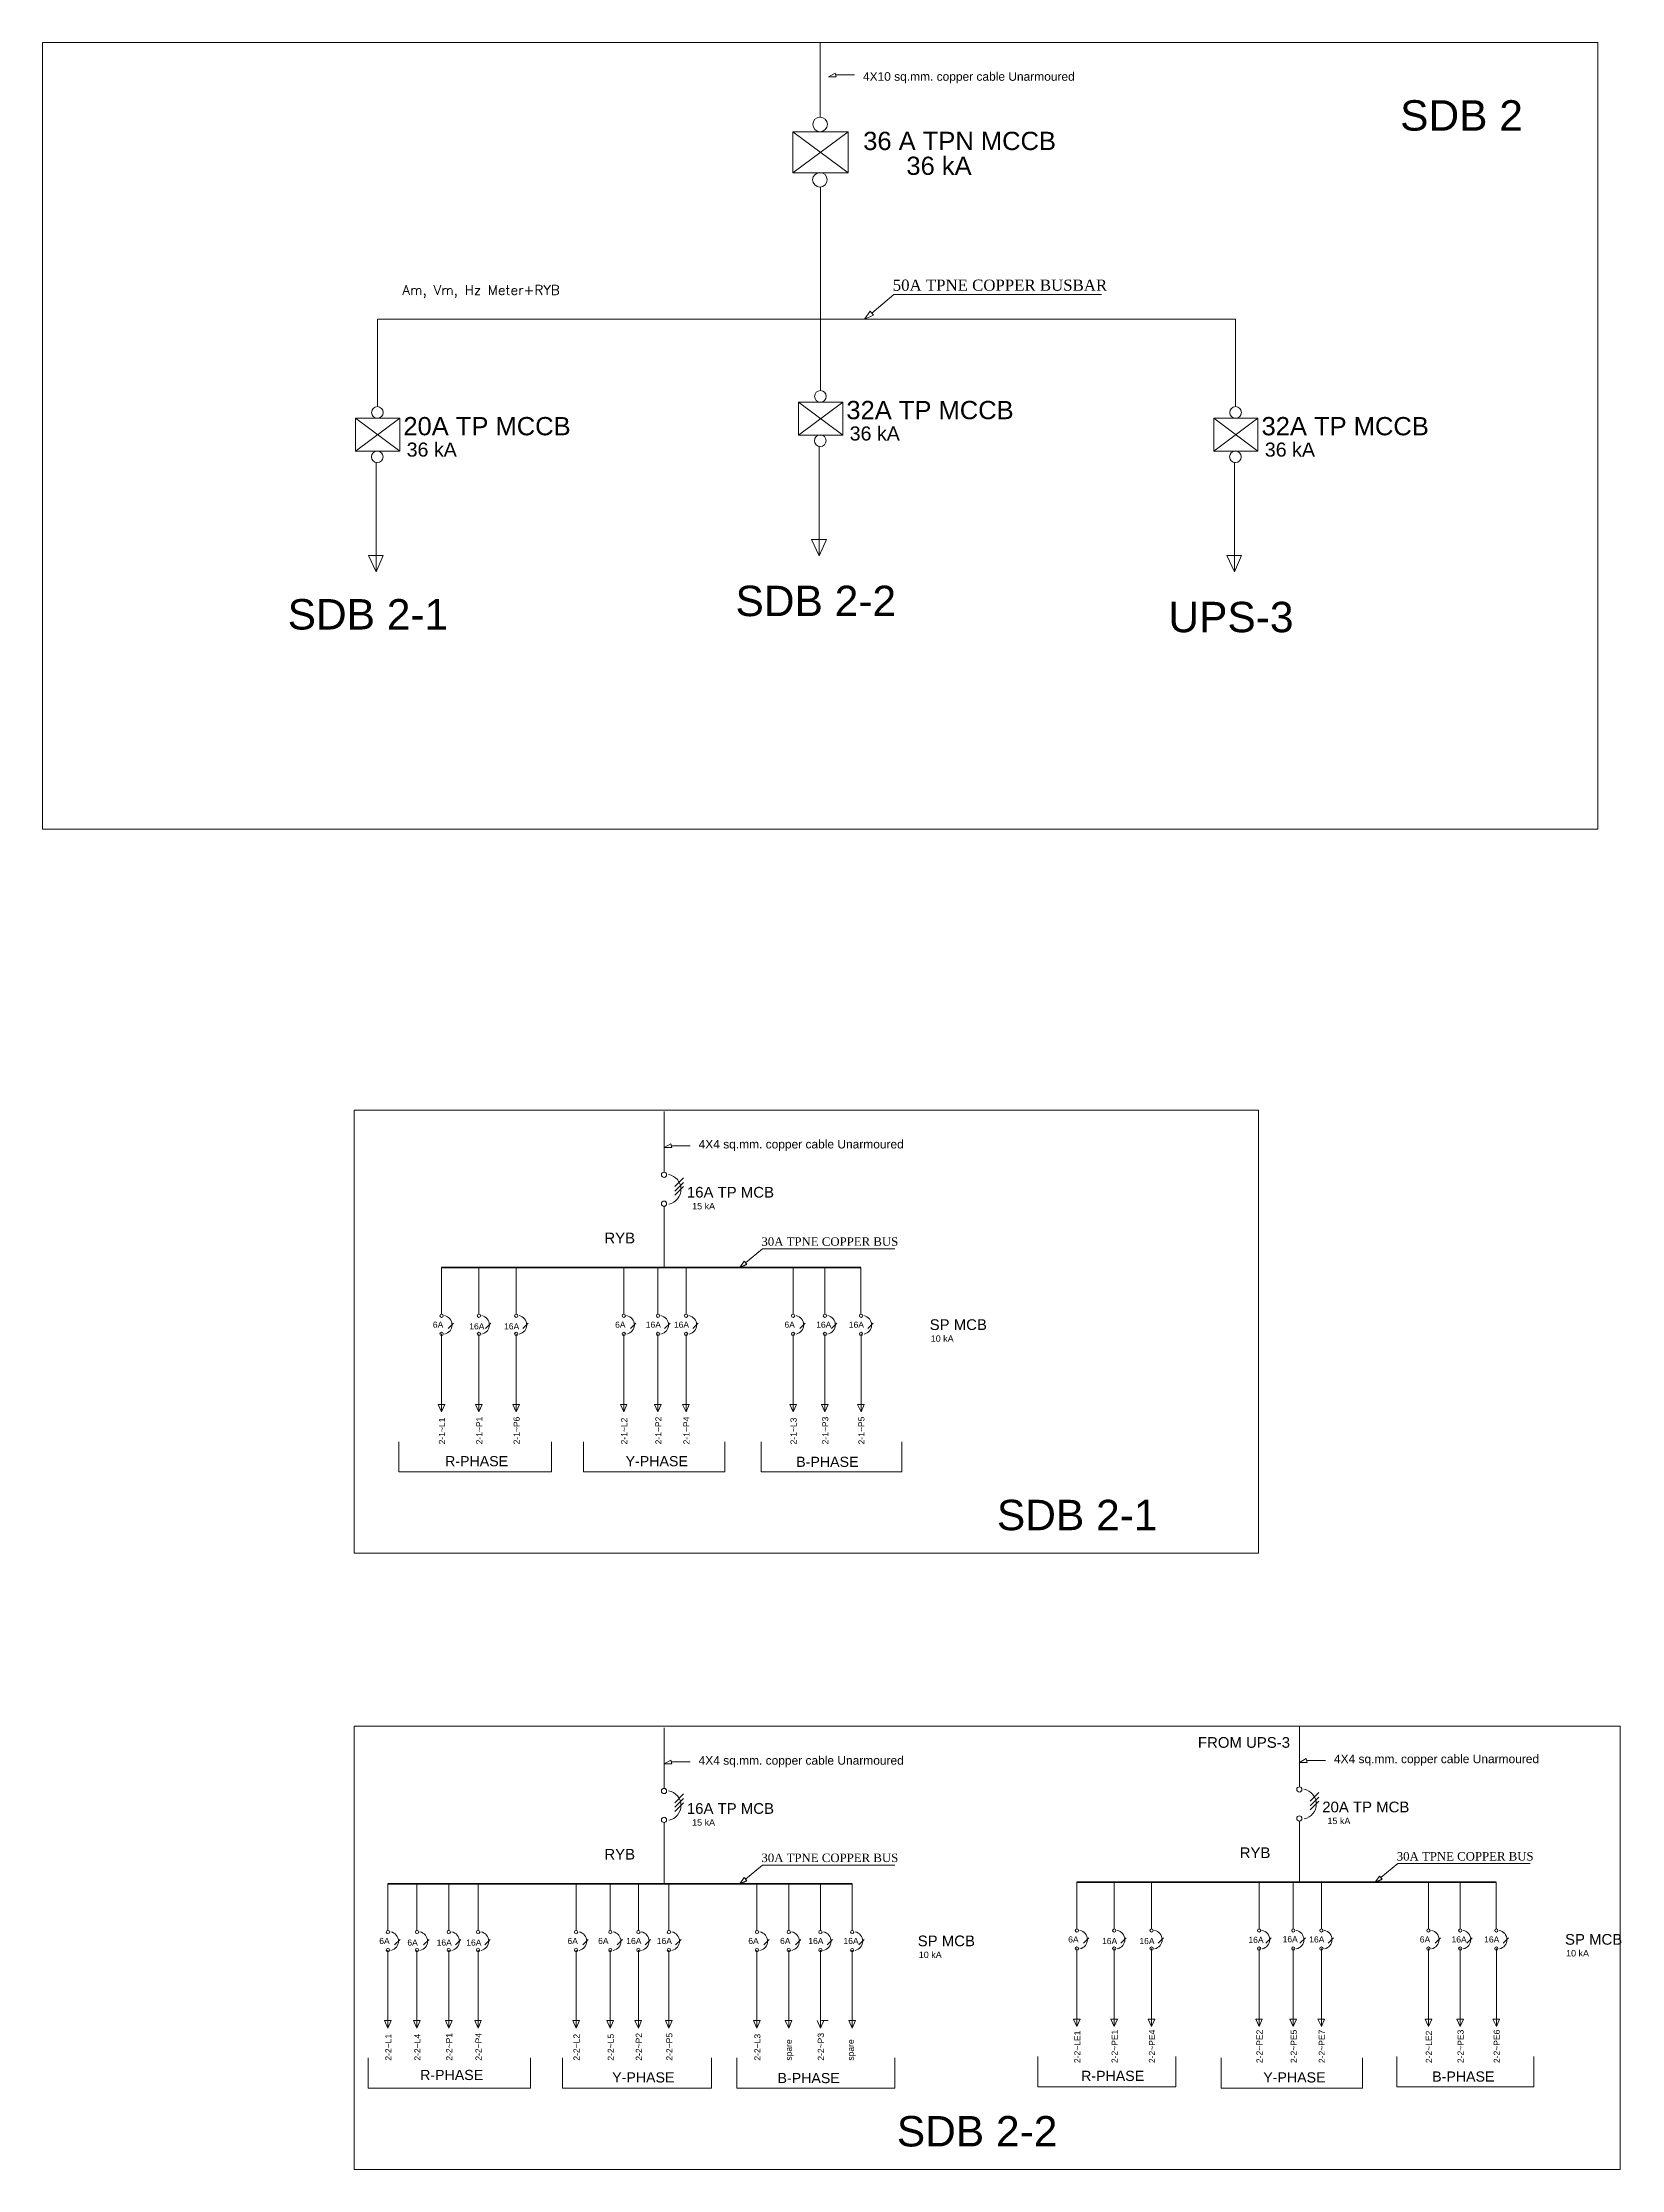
# Model space of a CAD drawing. Header units: millimetres. Extents: x 2399484 to 3337895, y 3598750 to 3969149.
# Drawn here: x 3204996 to 3283351, y 3759328 to 3864878 of the extents above; entities that cross this region are included whole.
import ezdxf

# ---------------------------------------------------------------- set-up
doc = ezdxf.new("R2010")
doc.units = ezdxf.units.MM
doc.header["$MEASUREMENT"] = 0
doc.layers.add('7 POWER PT WIRING', color=3, linetype='Continuous', lineweight=25)
doc.layers.add('Singleline', color=82, linetype='Continuous', lineweight=20)
doc.styles.add('ARIAL', font='arial.ttf')
doc.styles.add('MM', font='dutch.ttf')
doc.styles.add('ordinary', font='romans.shx')
doc.styles.add('ROOM', font='arial.ttf')

msp = doc.modelspace()

# ---------------------------------------------------------------- linework, layer by layer
at = {"layer": '7 POWER PT WIRING'}
for p, q in [((3239598.2, 3804087), (3239942.8, 3804247.2)), ((3239598.2, 3773505.4), (3239942.8, 3773665.6)), ((3271127.3, 3773580.6), (3271471.8, 3773740.8))]:
    msp.add_line(p, q, dxfattribs=at)
at = {"layer": 'Singleline'}
for p, q in [((3243583.8, 3861176.2), (3243583.8, 3864878.1)), ((3244329.6, 3863366.1), (3243999, 3863178.9)), ((3244378.9, 3863178.9), (3243999, 3863178.9)), ((3242227.8, 3858417), (3244970.3, 3860454.7)), ((3244970.3, 3858417), (3242227.8, 3860454.7)), ((3243598.3, 3851146), (3243598.3, 3857705.8)), ((3246069, 3851552.3), (3245778.8, 3851146)), ((3221619.2, 3851146), (3264201.2, 3851146)), ((3246231.6, 3851356.5), (3245778.8, 3851146)), ((3242515.3, 3845400.4), (3244709.3, 3847030.6)), ((3244709.3, 3845400.4), (3242515.3, 3847030.6)), ((3220530.2, 3844601.1), (3222724.2, 3846231.2)), ((3222724.2, 3844601.1), (3220530.2, 3846231.2)), ((3263118.2, 3844601), (3265312.2, 3846231.2)), ((3265312.2, 3844601), (3263118.2, 3846231.2)), ((3235837.4, 3808820.2), (3235837.4, 3811825.3)), ((3236168.1, 3810223.9), (3235837.4, 3810036.6)), ((3236217.4, 3810036.6), (3235837.4, 3810036.6)), ((3235836.4, 3804087), (3235837, 3806788.4)), ((3235837.4, 3805872.8), (3235837.4, 3807126.4)), ((3239819.1, 3804396.2), (3239598.2, 3804087)), ((3235837.4, 3778238.6), (3235837.4, 3781243.7)), ((3267366.5, 3778313.8), (3267366.5, 3781318.9)), ((3236168.1, 3779642.2), (3235837.4, 3779455)), ((3236217.4, 3779455), (3235837.4, 3779455)), ((3267697.1, 3779717.5), (3267366.5, 3779530.2)), ((3267746.4, 3779530.2), (3267366.5, 3779530.2)), ((3267366.5, 3775366.3), (3267366.5, 3776619.9)), ((3235836.4, 3773505.4), (3235837, 3776206.8)), ((3235837.4, 3775291.1), (3235837.4, 3776544.7)), ((3267365.5, 3773580.6), (3267366.1, 3776282)), ((3239819.1, 3773814.6), (3239598.2, 3773505.4)), ((3271348.1, 3773889.8), (3271127.3, 3773580.6))]:
    msp.add_line(p, q, dxfattribs=at)
at = {"layer": 'Singleline', "ltscale": 2.5}
for p, q in [((3244329.6, 3863366.1), (3244378.9, 3863178.9)), ((3246069, 3851552.3), (3246231.6, 3851356.5)), ((3243160.3, 3840219.8), (3243893.1, 3840219.8)), ((3221175.2, 3839420.5), (3221908.1, 3839420.5)), ((3263763.2, 3839420.4), (3264496.1, 3839420.4)), ((3236168.1, 3810223.9), (3236217.4, 3810036.6)), ((3239819.1, 3804396.2), (3239942.8, 3804247.2)), ((3236168.1, 3779642.2), (3236217.4, 3779455)), ((3267697.1, 3779717.5), (3267746.4, 3779530.2)), ((3239819.1, 3773814.6), (3239942.8, 3773665.6)), ((3271348.1, 3773889.8), (3271471.8, 3773740.8))]:
    msp.add_line(p, q, dxfattribs=at)
at = {"layer": 'Singleline', "color": 4}
for p, q in [((3244354.3, 3863272.5), (3245298, 3863272.5)), ((3236192.7, 3810130.2), (3237136.5, 3810130.2)), ((3236192.7, 3779548.6), (3237136.5, 3779548.6)), ((3267721.8, 3779623.8), (3268665.5, 3779623.8))]:
    msp.add_line(p, q, dxfattribs=at)
at = {"layer": 'Singleline', "ltscale": 6}
for p, q in [((3243598.3, 3851945.4), (3243598.3, 3847607.8)), ((3221619.2, 3851146), (3221619.2, 3846808.4)), ((3264201.2, 3851146), (3264201.2, 3846808.4)), ((3243538.8, 3844835.6), (3243538.8, 3839403.9)), ((3221553.7, 3844036.2), (3221553.7, 3838604.5)), ((3264141.7, 3844036.2), (3264141.7, 3838604.4))]:
    msp.add_line(p, q, dxfattribs=at)
at = {"layer": 'Singleline', "ltscale": 3}
for p, q in [((3265344.5, 3811900.5), (3220465.3, 3811900.5)), ((3220465.3, 3811900.5), (3220465.3, 3789909.4)), ((3265344.5, 3811900.5), (3265344.5, 3789909.4)), ((3220465.3, 3789909.4), (3265344.5, 3789909.4)), ((3283294, 3781318.9), (3220465.3, 3781318.9)), ((3220465.3, 3781318.9), (3220465.3, 3759327.8)), ((3283294, 3759327.8), (3283294, 3781318.9)), ((3220465.3, 3759327.8), (3283294, 3759327.8))]:
    msp.add_line(p, q, dxfattribs=at)
at = {"layer": 'Singleline', "color": 2}
for p, q in [((3236367.3, 3808111.8), (3236798.4, 3808542.9)), ((3236367.3, 3807882.5), (3236798.4, 3808313.6)), ((3236367.3, 3807678.5), (3236798.4, 3808109.6)), ((3233837.1, 3801772.6), (3233837.1, 3804087)), ((3235534.2, 3801772.6), (3235534.2, 3804087)), ((3236928.8, 3801772.6), (3236928.8, 3804087)), ((3234171.2, 3801059.1), (3234440.7, 3801328.5)), ((3235868.3, 3801059.1), (3236137.7, 3801328.5)), ((3237262.9, 3801059.1), (3237532.3, 3801328.5)), ((3233840, 3800794.5), (3233840, 3796928.6)), ((3235537.1, 3800794.5), (3235537.1, 3796928.6)), ((3236931.7, 3800794.5), (3236931.7, 3796928.6)), ((3233669.6, 3797296), (3233999.6, 3797296)), ((3235366.7, 3797296), (3235696.7, 3797296)), ((3236761.3, 3797296), (3237091.3, 3797296)), ((3231843.4, 3795445.2), (3231843.4, 3793940.8)), ((3238857, 3795445.2), (3238857, 3793940.8)), ((3231843.4, 3793940.8), (3238857, 3793940.8)), ((3236367.3, 3777530.2), (3236798.4, 3777961.3)), ((3236367.3, 3777300.9), (3236798.4, 3777732)), ((3267896.4, 3777605.4), (3268327.5, 3778036.5)), ((3267896.4, 3777376.1), (3268327.5, 3777807.2)), ((3236367.3, 3777096.9), (3236798.4, 3777528)), ((3267896.4, 3777172.1), (3268327.5, 3777603.2)), ((3231472.9, 3771191), (3231472.9, 3773505.4)), ((3233170, 3771191), (3233170, 3773505.4)), ((3234564.6, 3771191), (3234564.6, 3773505.4)), ((3236079, 3771191), (3236079, 3773505.4)), ((3265366.2, 3771266.2), (3265366.2, 3773580.6)), ((3267063.3, 3771266.2), (3267063.3, 3773580.6)), ((3268457.8, 3771266.2), (3268457.8, 3773580.6)), ((3231807, 3770477.4), (3232076.5, 3770746.9)), ((3233504.1, 3770477.4), (3233773.6, 3770746.9)), ((3234898.7, 3770477.4), (3235168.1, 3770746.9)), ((3236413.1, 3770477.4), (3236682.5, 3770746.9)), ((3265369.1, 3770288.1), (3265369.1, 3766422.2)), ((3265700.3, 3770552.6), (3265969.7, 3770822.1)), ((3267066.2, 3770288.1), (3267066.2, 3766422.2)), ((3267397.4, 3770552.6), (3267666.8, 3770822.1)), ((3268460.8, 3770288.1), (3268460.8, 3766422.2)), ((3268792, 3770552.6), (3269061.4, 3770822.1)), ((3231475.9, 3770212.9), (3231475.9, 3766347)), ((3233172.9, 3770212.9), (3233172.9, 3766347)), ((3234567.5, 3770212.9), (3234567.5, 3766347)), ((3236081.9, 3770212.9), (3236081.9, 3766347)), ((3231305.4, 3766714.4), (3231635.4, 3766714.4)), ((3233002.5, 3766714.4), (3233332.5, 3766714.4)), ((3234397.1, 3766714.4), (3234727.1, 3766714.4)), ((3235911.5, 3766714.4), (3236241.5, 3766714.4)), ((3265198.7, 3766789.6), (3265528.7, 3766789.6)), ((3266895.7, 3766789.6), (3267225.7, 3766789.6)), ((3268290.3, 3766789.6), (3268620.3, 3766789.6)), ((3230792.5, 3764863.6), (3230792.5, 3763359.1)), ((3238190.5, 3764863.6), (3238190.5, 3763359.1)), ((3263488, 3764863.4), (3263488, 3763358.9)), ((3270501.5, 3764863.4), (3270501.5, 3763358.9)), ((3230792.5, 3763359.1), (3238190.5, 3763359.1)), ((3263488, 3763358.9), (3270501.5, 3763358.9))]:
    msp.add_line(p, q, dxfattribs=at)
at = {"layer": 'Singleline', "color": 1, "lineweight": 80}
for p, q in [((3245610.2, 3804087), (3224794.2, 3804087)), ((3245172.3, 3773505.4), (3222134.3, 3773505.4)), ((3277139.3, 3773580.6), (3256323.3, 3773580.6))]:
    msp.add_line(p, q, dxfattribs=at)
at = {"layer": 'Singleline', "color": 1}
for p, q in [((3224794.2, 3801772.6), (3224794.2, 3804087)), ((3226647.1, 3801772.6), (3226647.1, 3804087)), ((3228500, 3801772.6), (3228500, 3804087)), ((3225128.3, 3801059.1), (3225397.8, 3801328.5)), ((3226981.2, 3801059.1), (3227250.6, 3801328.5)), ((3228834.1, 3801059.1), (3229103.5, 3801328.5)), ((3224797.1, 3800794.5), (3224797.1, 3796928.6)), ((3226650, 3800794.5), (3226650, 3796928.6)), ((3228502.9, 3800794.5), (3228502.9, 3796928.6)), ((3224626.7, 3797296), (3224956.7, 3797296)), ((3226479.6, 3797296), (3226809.6, 3797296)), ((3228332.5, 3797296), (3228662.4, 3797296)), ((3222670.5, 3795445.2), (3222670.5, 3793940.8)), ((3230250.6, 3795445.2), (3230250.6, 3793940.8)), ((3222670.5, 3793940.8), (3230250.6, 3793940.8)), ((3222134.3, 3771191), (3222134.3, 3773505.4)), ((3223575.5, 3771191), (3223575.5, 3773505.4)), ((3225153.5, 3771191), (3225153.5, 3773505.4)), ((3226608.5, 3771191), (3226608.5, 3773505.4)), ((3256323.3, 3771266.2), (3256323.3, 3773580.6)), ((3258176.2, 3771266.2), (3258176.2, 3773580.6)), ((3260029, 3771266.2), (3260029, 3773580.6)), ((3222468.4, 3770477.4), (3222737.8, 3770746.9)), ((3223909.6, 3770477.4), (3224179, 3770746.9)), ((3225487.6, 3770477.4), (3225757, 3770746.9)), ((3226942.6, 3770477.4), (3227212, 3770746.9)), ((3256326.2, 3770288.1), (3256326.2, 3766422.2)), ((3256657.4, 3770552.6), (3256926.8, 3770822.1)), ((3258179.1, 3770288.1), (3258179.1, 3766422.2)), ((3258510.3, 3770552.6), (3258779.7, 3770822.1)), ((3260031.9, 3770288.1), (3260031.9, 3766422.2)), ((3260363.1, 3770552.6), (3260632.6, 3770822.1)), ((3222137.2, 3770212.9), (3222137.2, 3766347)), ((3223578.4, 3770212.9), (3223578.4, 3766347)), ((3225156.4, 3770212.9), (3225156.4, 3766347)), ((3226611.4, 3770212.9), (3226611.4, 3766347)), ((3221966.7, 3766714.4), (3222296.7, 3766714.4)), ((3223408, 3766714.4), (3223738, 3766714.4)), ((3224986, 3766714.4), (3225316, 3766714.4)), ((3226441, 3766714.4), (3226771, 3766714.4)), ((3256155.8, 3766789.6), (3256485.8, 3766789.6)), ((3258008.6, 3766789.6), (3258338.6, 3766789.6)), ((3259861.5, 3766789.6), (3260191.5, 3766789.6)), ((3221152, 3764863.6), (3221152, 3763359.1)), ((3229207.5, 3764863.6), (3229207.5, 3763359.1)), ((3254388.1, 3764938.8), (3254388.1, 3763434.3)), ((3261232.2, 3764938.8), (3261232.2, 3763434.3)), ((3221152, 3763359.1), (3229207.5, 3763359.1)), ((3254388.1, 3763434.3), (3261232.2, 3763434.3))]:
    msp.add_line(p, q, dxfattribs=at)
at = {"layer": 'Singleline', "color": 5}
for p, q in [((3242242.1, 3801772.6), (3242242.1, 3804087)), ((3243816.7, 3801772.6), (3243816.7, 3804087)), ((3245610.2, 3801772.6), (3245610.2, 3804087)), ((3242576.2, 3801059.1), (3242845.6, 3801328.5)), ((3244150.8, 3801059.1), (3244420.2, 3801328.5)), ((3245944.3, 3801059.1), (3246213.8, 3801328.5)), ((3242245, 3800794.5), (3242245, 3796928.6)), ((3243819.6, 3800794.5), (3243819.6, 3796928.6)), ((3245613.1, 3800794.5), (3245613.1, 3796928.6)), ((3242074.6, 3797296), (3242404.6, 3797296)), ((3243649.2, 3797296), (3243979.1, 3797296)), ((3245442.7, 3797296), (3245772.7, 3797296)), ((3240666.4, 3795445.2), (3240666.4, 3793940.8)), ((3247631.8, 3795445.2), (3247631.8, 3793940.8)), ((3240666.4, 3793940.8), (3247631.8, 3793940.8)), ((3240448.5, 3771191), (3240448.5, 3773505.4)), ((3242023.1, 3771191), (3242023.1, 3773505.4)), ((3243597.7, 3771191), (3243597.7, 3773505.4)), ((3243597.7, 3771191), (3243597.7, 3773505.4)), ((3245172.3, 3771191), (3245172.3, 3773505.4)), ((3245172.3, 3771191), (3245172.3, 3773505.4)), ((3273771.1, 3771266.2), (3273771.1, 3773580.6)), ((3275345.7, 3771266.2), (3275345.7, 3773580.6)), ((3277139.3, 3771266.2), (3277139.3, 3773580.6)), ((3240782.6, 3770477.4), (3241052.1, 3770746.9)), ((3242357.2, 3770477.4), (3242626.6, 3770746.9)), ((3243931.8, 3770477.4), (3244201.2, 3770746.9)), ((3245506.4, 3770477.4), (3245775.8, 3770746.9)), ((3273774.1, 3770288.1), (3273774.1, 3766422.2)), ((3274105.2, 3770552.6), (3274374.7, 3770822.1)), ((3275348.6, 3770288.1), (3275348.6, 3766422.2)), ((3275679.8, 3770552.6), (3275949.3, 3770822.1)), ((3277142.2, 3770288.1), (3277142.2, 3766422.2)), ((3277473.4, 3770552.6), (3277742.8, 3770822.1)), ((3240451.4, 3770212.9), (3240451.4, 3766347)), ((3242026, 3770212.9), (3242026, 3766347)), ((3243600.6, 3770212.9), (3243600.6, 3766347)), ((3245175.2, 3770212.9), (3245175.2, 3766347)), ((3240281, 3766714.4), (3240611, 3766714.4)), ((3241855.6, 3766714.4), (3242185.6, 3766714.4)), ((3243646.7, 3766714.4), (3243976.6, 3766714.4)), ((3245004.8, 3766714.4), (3245334.7, 3766714.4)), ((3273603.6, 3766789.6), (3273933.6, 3766789.6)), ((3275178.2, 3766789.6), (3275508.2, 3766789.6)), ((3276971.8, 3766789.6), (3277301.8, 3766789.6)), ((3239444.5, 3764863.6), (3239444.5, 3763359.1)), ((3247297.3, 3764863.6), (3247297.3, 3763359.1)), ((3272195.4, 3764938.8), (3272195.4, 3763434.3)), ((3278995.8, 3764938.8), (3278995.8, 3763434.3)), ((3239444.5, 3763359.1), (3247297.3, 3763359.1)), ((3272195.4, 3763434.3), (3278995.8, 3763434.3))]:
    msp.add_line(p, q, dxfattribs=at)
at = {"layer": 'Singleline', "ltscale": 3}
msp.add_lwpolyline([(3204996, 3864878.1), (3282171.5, 3864878.1), (3282171.5, 3825838.5), (3204996, 3825838.5)], close=True, dxfattribs=at)
at = {"layer": 'Singleline'}
for points in [[(3242227.8, 3860454.7), (3244970.3, 3860454.7), (3244970.3, 3858417), (3242227.8, 3858417)], [(3242515.3, 3847030.6), (3244709.3, 3847030.6), (3244709.3, 3845400.4), (3242515.3, 3845400.4)], [(3220530.2, 3846231.2), (3222724.2, 3846231.2), (3222724.2, 3844601.1), (3220530.2, 3844601.1)], [(3263118.2, 3846231.2), (3265312.2, 3846231.2), (3265312.2, 3844601), (3263118.2, 3844601)]]:
    msp.add_lwpolyline(points, close=True, dxfattribs=at)
for points in [[(3257554.8, 3852366.8), (3247249.3, 3852366.8), (3246150.3, 3851454.4)], [(3243893.1, 3840219.8), (3243538.8, 3839403.9), (3243160.3, 3840219.8)], [(3221908.1, 3839420.5), (3221553.7, 3838604.5), (3221175.2, 3839420.5)], [(3264496.1, 3839420.4), (3264141.7, 3838604.4), (3263763.2, 3839420.4)], [(3247293.4, 3805016), (3240717.2, 3805016), (3239880.9, 3804321.7)], [(3278822.5, 3774509.6), (3272246.3, 3774509.6), (3271410, 3773815.3)], [(3247293.4, 3774434.4), (3240717.2, 3774434.4), (3239880.9, 3773740.1)]]:
    msp.add_lwpolyline(points, dxfattribs=at)
at = {"layer": 'Singleline', "color": 1}
for points in [[(3224956.7, 3797296), (3224797.1, 3796928.6), (3224626.7, 3797296)], [(3226809.6, 3797296), (3226650, 3796928.6), (3226479.6, 3797296)], [(3228662.4, 3797296), (3228502.9, 3796928.6), (3228332.5, 3797296)], [(3222296.7, 3766714.4), (3222137.2, 3766347), (3221966.7, 3766714.4)], [(3223738, 3766714.4), (3223578.4, 3766347), (3223408, 3766714.4)], [(3225316, 3766714.4), (3225156.4, 3766347), (3224986, 3766714.4)], [(3226771, 3766714.4), (3226611.4, 3766347), (3226441, 3766714.4)], [(3256485.8, 3766789.6), (3256326.2, 3766422.2), (3256155.8, 3766789.6)], [(3258338.6, 3766789.6), (3258179.1, 3766422.2), (3258008.6, 3766789.6)], [(3260191.5, 3766789.6), (3260031.9, 3766422.2), (3259861.5, 3766789.6)]]:
    msp.add_lwpolyline(points, dxfattribs=at)
at = {"layer": 'Singleline', "color": 2}
for points in [[(3233999.6, 3797296), (3233840, 3796928.6), (3233669.6, 3797296)], [(3235696.7, 3797296), (3235537.1, 3796928.6), (3235366.7, 3797296)], [(3237091.3, 3797296), (3236931.7, 3796928.6), (3236761.3, 3797296)], [(3231635.4, 3766714.4), (3231475.9, 3766347), (3231305.4, 3766714.4)], [(3233332.5, 3766714.4), (3233172.9, 3766347), (3233002.5, 3766714.4)], [(3234727.1, 3766714.4), (3234567.5, 3766347), (3234397.1, 3766714.4)], [(3236241.5, 3766714.4), (3236081.9, 3766347), (3235911.5, 3766714.4)], [(3265528.7, 3766789.6), (3265369.1, 3766422.2), (3265198.7, 3766789.6)], [(3267225.7, 3766789.6), (3267066.2, 3766422.2), (3266895.7, 3766789.6)], [(3268620.3, 3766789.6), (3268460.8, 3766422.2), (3268290.3, 3766789.6)]]:
    msp.add_lwpolyline(points, dxfattribs=at)
at = {"layer": 'Singleline', "color": 5}
for points in [[(3242404.6, 3797296), (3242245, 3796928.6), (3242074.6, 3797296)], [(3243979.1, 3797296), (3243819.6, 3796928.6), (3243649.2, 3797296)], [(3245772.7, 3797296), (3245613.1, 3796928.6), (3245442.7, 3797296)], [(3240611, 3766714.4), (3240451.4, 3766347), (3240281, 3766714.4)], [(3242185.6, 3766714.4), (3242026, 3766347), (3241855.6, 3766714.4)], [(3243760.2, 3766714.4), (3243600.6, 3766347), (3243430.2, 3766714.4)], [(3245334.7, 3766714.4), (3245175.2, 3766347), (3245004.8, 3766714.4)], [(3273933.6, 3766789.6), (3273774.1, 3766422.2), (3273603.6, 3766789.6)], [(3275508.2, 3766789.6), (3275348.6, 3766422.2), (3275178.2, 3766789.6)], [(3277301.8, 3766789.6), (3277142.2, 3766422.2), (3276971.8, 3766789.6)]]:
    msp.add_lwpolyline(points, dxfattribs=at)
at = {"layer": 'Singleline', "color": 2}
for centre, radius in [((3235837.4, 3808691.3), 128.9), ((3235837.4, 3807255.2), 128.9), ((3233840, 3801692.1), 80.5), ((3233840, 3800794.5), 80.5), ((3235537.1, 3801692.1), 80.5), ((3235537.1, 3800794.5), 80.5), ((3236931.7, 3801692.1), 80.5), ((3236931.7, 3800794.5), 80.5), ((3235837.4, 3778109.7), 128.9), ((3267366.5, 3778184.9), 128.9), ((3235837.4, 3776673.6), 128.9), ((3267366.5, 3776748.8), 128.9), ((3231475.9, 3771110.5), 80.5), ((3231475.9, 3770212.9), 80.5), ((3233172.9, 3771110.5), 80.5), ((3233172.9, 3770212.9), 80.5), ((3234567.5, 3771110.5), 80.5), ((3234567.5, 3770212.9), 80.5), ((3236081.9, 3771110.5), 80.5), ((3236081.9, 3770212.9), 80.5), ((3265369.1, 3771185.7), 80.5), ((3265369.1, 3770288.1), 80.5), ((3267066.2, 3771185.7), 80.5), ((3267066.2, 3770288.1), 80.5), ((3268460.8, 3771185.7), 80.5), ((3268460.8, 3770288.1), 80.5)]:
    msp.add_circle(centre, radius, dxfattribs=at)
at = {"layer": 'Singleline', "color": 1}
for centre in [(3224797.1, 3801692.1), (3224797.1, 3800794.5), (3226650, 3801692.1), (3226650, 3800794.5), (3228502.9, 3801692.1), (3228502.9, 3800794.5), (3222137.2, 3771110.5), (3222137.2, 3770212.9), (3223578.4, 3771110.5), (3223578.4, 3770212.9), (3225156.4, 3771110.5), (3225156.4, 3770212.9), (3226611.4, 3771110.5), (3226611.4, 3770212.9), (3256326.2, 3771185.7), (3256326.2, 3770288.1), (3258179.1, 3771185.7), (3258179.1, 3770288.1), (3260031.9, 3771185.7), (3260031.9, 3770288.1)]:
    msp.add_circle(centre, 80.5, dxfattribs=at)
at = {"layer": 'Singleline', "color": 5}
for centre in [(3242245, 3801692.1), (3242245, 3800794.5), (3243819.6, 3801692.1), (3243819.6, 3800794.5), (3245613.1, 3801692.1), (3245613.1, 3800794.5), (3240451.4, 3771110.5), (3240451.4, 3770212.9), (3242026, 3771110.5), (3242026, 3770212.9), (3243597.7, 3771110.5), (3243600.6, 3770212.9), (3245175.2, 3771110.5), (3245175.2, 3770212.9), (3273774.1, 3771185.7), (3273774.1, 3770288.1), (3275348.6, 3771185.7), (3275348.6, 3770288.1), (3277142.2, 3771185.7), (3277142.2, 3770288.1)]:
    msp.add_circle(centre, 80.5, dxfattribs=at)
at = {"layer": 'Singleline', "color": 2}
for centre, radius in [((3235930, 3807968.5), 747.4), ((3233897.9, 3801240.3), 467.1), ((3235594.9, 3801240.3), 467.1), ((3236989.5, 3801240.3), 467.1), ((3235930, 3777386.9), 747.4), ((3267459, 3777462.1), 747.4), ((3231533.7, 3770658.7), 467.1), ((3233230.7, 3770658.7), 467.1), ((3234625.3, 3770658.7), 467.1), ((3236139.7, 3770658.7), 467.1), ((3265426.9, 3770733.9), 467.1), ((3267124, 3770733.9), 467.1), ((3268518.6, 3770733.9), 467.1)]:
    msp.add_arc(centre, radius, 281.247956, 79.487481, dxfattribs=at)
at = {"layer": 'Singleline', "color": 1}
for centre in [(3224855, 3801240.3), (3226707.8, 3801240.3), (3228560.7, 3801240.3), (3222195, 3770658.7), (3223636.2, 3770658.7), (3225214.2, 3770658.7), (3226669.2, 3770658.7), (3256384, 3770733.9), (3258236.9, 3770733.9), (3260089.8, 3770733.9)]:
    msp.add_arc(centre, 467.1, 281.247956, 79.487481, dxfattribs=at)
at = {"layer": 'Singleline', "color": 5}
for centre in [(3242302.8, 3801240.3), (3243877.4, 3801240.3), (3245671, 3801240.3), (3240509.2, 3770658.7), (3242083.8, 3770658.7), (3243658.4, 3770658.7), (3245233, 3770658.7), (3273831.9, 3770733.9), (3275406.5, 3770733.9), (3277200, 3770733.9)]:
    msp.add_arc(centre, 467.1, 281.247956, 79.487481, dxfattribs=at)
at = {"layer": 'Singleline', "extrusion": (0, 0, -1)}
for centre, major_axis, start_param, end_param in [((3243581.6, 3860815.2), (255.2, 255.2), -0.78552633, 5.49765897), ((3243572.7, 3858065.9), (-255.2, 255.2), 0.7852699930492945, 7.068455300228881), ((3243598.3, 3847319), (204.2, 204.2), -0.78552633, 5.49765897), ((3221613.2, 3846519.7), (204.2, 204.2), -0.78552633, 5.49765897), ((3264201.2, 3846519.6), (204.2, 204.2), -0.78552633, 5.49765897), ((3243591.3, 3845119.6), (-204.2, 204.2), 0.7852699930492945, 7.068455300228881), ((3221606.2, 3844320.2), (-204.2, 204.2), 0.7852699930492945, 7.068455300228881), ((3264194.2, 3844320.1), (-204.2, 204.2), 0.7852699930492945, 7.068455300228881)]:
    msp.add_ellipse(centre, major_axis=major_axis, ratio=1, start_param=start_param, end_param=end_param, dxfattribs=at)

# ---------------------------------------------------------------- texts
at = {"layer": 'Singleline', "style": 'ROOM'}
for s, p in [('4X10 sq.mm. copper cable Unarmoured', (3245709.6, 3862980.9)), ('4X4 sq.mm. copper cable Unarmoured', (3237554.6, 3809996.9)), ('4X4 sq.mm. copper cable Unarmoured', (3237554.6, 3779415.3)), ('4X4 sq.mm. copper cable Unarmoured', (3269083.7, 3779490.5))]:
    msp.add_text(s, height=424.365, dxfattribs=at).set_placement(p)
at = {"layer": 'Singleline', "color": 1}
for s, height, style, p in [('36 A TPN MCCB', 906.226, 'ROOM', (3245722.2, 3859543.2)), ('36 kA', 906.23, 'ROOM', (3247865.3, 3858308.7)), ('50A TPNE COPPER BUSBAR', 552.435, 'MM', (3247187.3, 3852561.3)), ('20A TP MCCB ', 906.226, 'ROOM', (3222902.1, 3845387.1)), ('32A TP MCCB ', 906.226, 'ROOM', (3244887.2, 3846186.5)), ('32A TP MCCB ', 906.226, 'ROOM', (3265490.1, 3845387)), ('36 kA', 697.1, 'ROOM', (3245049.2, 3845128.9)), ('36 kA', 697.1, 'ROOM', (3223064.1, 3844329.6)), ('36 kA', 697.1, 'ROOM', (3265652.1, 3844329.5)), ('16A TP MCB', 530.46, 'ROOM', (3236973, 3807557.3)), ('15 kA', 318.27, 'ROOM', (3237232.9, 3806972.6)), (' RYB', 530.46, 'ROOM', (3232671.4, 3805287.5)), ('30A TPNE COPPER BUS', 420.376, 'MM', (3240670, 3805164)), ('6A  ', 302.4, 'ARIAL', (3224366.4, 3801098.4)), ('16A  ', 302.4, 'ARIAL', (3226172, 3801017.8)), ('16A  ', 302.4, 'ARIAL', (3227898.8, 3801017.8)), (' SP MCB', 530.46, 'ROOM', (3248814.3, 3800987.5)), ('10 kA', 318.27, 'ROOM', (3249074.2, 3800402.8)), ('R-PHASE', 504, 'ARIAL', (3224971.5, 3794226.8)), ('16A TP MCB', 530.46, 'ROOM', (3236973, 3776975.7)), ('15 kA', 318.27, 'ROOM', (3237232.9, 3776391)), ('20A TP MCB', 530.46, 'ROOM', (3268502.1, 3777050.9)), ('15 kA', 318.27, 'ROOM', (3268762, 3776466.2)), (' RYB', 530.46, 'ROOM', (3232671.4, 3774705.9)), ('30A TPNE COPPER BUS', 420.376, 'MM', (3240670, 3774582.4)), (' RYB', 530.46, 'ROOM', (3264200.5, 3774781.1)), ('30A TPNE COPPER BUS', 420.376, 'MM', (3272199.1, 3774657.6)), ('6A  ', 302.4, 'ARIAL', (3221706.4, 3770516.8)), ('6A  ', 302.4, 'ARIAL', (3223100.4, 3770436.2)), ('16A  ', 302.4, 'ARIAL', (3224552.3, 3770436.2)), ('16A  ', 302.4, 'ARIAL', (3226023.3, 3770436.2)), (' SP MCB', 530.46, 'ROOM', (3248220.8, 3770405.9)), ('6A  ', 302.4, 'ARIAL', (3255895.5, 3770592)), ('16A  ', 302.4, 'ARIAL', (3257575, 3770511.4)), ('16A  ', 302.4, 'ARIAL', (3259427.9, 3770511.4)), (' SP MCB', 530.46, 'ROOM', (3280343.4, 3770481.1)), ('10 kA', 318.27, 'ROOM', (3248480.7, 3769821.2)), ('10 kA', 318.27, 'ROOM', (3280603.3, 3769896.4)), ('R-PHASE', 504, 'ARIAL', (3223733, 3763765.9)), ('R-PHASE', 504, 'ARIAL', (3256535.1, 3763720.4))]:
    msp.add_text(s, height=height, dxfattribs=dict(at, style=style)).set_placement(p)
at = {"layer": 'Singleline', "color": 2, "style": 'ARIAL'}
for s, height, p in [('6A  ', 302.4, (3233409.3, 3801098.4)), ('16A  ', 302.4, (3234933, 3801098.4)), ('16A  ', 302.4, (3236327.6, 3801098.4)), ('Y-PHASE', 504, (3233931, 3794226.8)), ('6A  ', 302.4, (3231045.1, 3770516.8)), ('6A  ', 302.4, (3232568.9, 3770516.8)), ('16A  ', 302.4, (3233963.4, 3770516.8)), ('16A  ', 302.4, (3235477.8, 3770516.8)), ('16A  ', 302.4, (3264839.2, 3770572)), ('16A  ', 302.4, (3266536.2, 3770605)), ('16A  ', 302.4, (3267856.7, 3770592)), ('Y-PHASE', 504, (3233264.5, 3763645.2)), ('Y-PHASE', 504, (3265575.5, 3763645))]:
    msp.add_text(s, height=height, dxfattribs=at).set_placement(p)
at = {"layer": 'Singleline', "color": 5, "style": 'ARIAL'}
for s, height, p in [('6A  ', 302.4, (3241814.3, 3801098.4)), ('16A  ', 302.4, (3243388.8, 3801098.4)), ('16A  ', 302.4, (3245009.1, 3801098.4)), ('B-PHASE', 504, (3242397.7, 3794193.3)), ('6A  ', 302.4, (3240020.7, 3770516.8)), ('6A  ', 302.4, (3241595.3, 3770516.8)), ('16A  ', 302.4, (3242996.5, 3770516.8)), ('16A  ', 302.4, (3244744.4, 3770516.8)), ('6A  ', 302.4, (3273343.3, 3770592)), ('16A  ', 302.4, (3274917.9, 3770592)), ('16A  ', 302.4, (3276538.1, 3770592)), ('B-PHASE', 504, (3241469.2, 3763611.7)), ('B-PHASE', 504, (3273957.8, 3763686.9))]:
    msp.add_text(s, height=height, dxfattribs=at).set_placement(p)
at = {"layer": 'Singleline', "color": 1, "style": 'ARIAL'}
for s, p in [('2-1~P1', (3226819.9, 3795311)), ('2-1~P6', (3228672.7, 3795311)), ('2-1~L1', (3224967, 3795311)), ('2-2~L1', (3222307, 3764729.4)), ('2-2~L4', (3223748.3, 3764729.4)), ('2-2~P1', (3225326.3, 3764729.4)), ('2-2~P4', (3226781.3, 3764729.4)), ('2-2~LE1', (3256496.1, 3764608.3)), ('2-2~PE1', (3258348.9, 3764608.3)), ('2-2~PE4', (3260201.8, 3764608.3))]:
    msp.add_text(s, height=302.4, rotation=90, dxfattribs=at).set_placement(p)
at = {"layer": 'Singleline', "color": 2, "style": 'ARIAL'}
for s, p in [('2-1~P2', (3235707, 3795311)), ('2-1~P4', (3237101.6, 3795311)), ('2-1~L2', (3234009.9, 3795311)), ('2-2~L2', (3231645.7, 3764729.4)), ('2-2~L5', (3233342.8, 3764729.4)), ('2-2~P2', (3234737.4, 3764729.4)), ('2-2~P5', (3236251.8, 3764729.4)), ('2-2~PE2', (3265539, 3764608.3)), ('2-2~PE5', (3267236, 3764608.3)), ('2-2~PE7', (3268630.6, 3764608.3))]:
    msp.add_text(s, height=302.4, rotation=90, dxfattribs=at).set_placement(p)
at = {"layer": 'Singleline', "color": 5, "style": 'ARIAL'}
for s, p in [('2-1~P3', (3243989.4, 3795311)), ('2-1~P5', (3245783, 3795311)), ('2-1~L3', (3242414.9, 3795311)), ('2-2~L3', (3240621.3, 3764729.4)), ('2-2~P3', (3243770.5, 3764729.4)), ('2-2~LE2', (3273943.9, 3764608.3)), ('2-2~PE3', (3275518.5, 3764608.3)), ('2-2~PE6', (3277312.1, 3764608.3)), ('spare', (3242178.9, 3764729.4)), ('spare', (3245256.3, 3764729.4))]:
    msp.add_text(s, height=302.4, rotation=90, dxfattribs=at).set_placement(p)
at = {"layer": 'Singleline', "color": 1, "linetype": 'Continuous', "lineweight": 35, "char_height": 1509.29, "attachment_point": 5, "style": 'ARIAL'}
for s, insert, width in [('SDB 2', (3275413.3, 3861249.9), 8868.915), ('SDB 2-2', (3243369.3, 3837157.4), 8868.915), ('SDB 2-1', (3221144.2, 3836492.6), 18869.053), ('UPS-3', (3263972.2, 3836357.9), 8868.915)]:
    msp.add_mtext(s, dxfattribs=dict(at, insert=insert, width=width))
at = {"layer": 'Singleline', "insert": (3226758.1, 3852840.5), "char_height": 486.647, "width": 14055.452, "attachment_point": 2, "style": 'ordinary'}
msp.add_mtext('Am, Vm, Hz Meter+RYB', dxfattribs=at)
at = {"layer": 'Singleline', "color": 1, "linetype": 'Continuous', "lineweight": 35, "char_height": 1509.29, "attachment_point": 5, "style": 'ARIAL'}
for s, insert in [('SDB 2-1', (3256341.3, 3791794.7)), ('SDB 2-2', (3251374.7, 3761213))]:
    msp.add_mtext(s, dxfattribs=dict(at, insert=insert))
at = {"layer": 'Singleline', "color": 1, "insert": (3264617.4, 3780514), "char_height": 530.46, "width": 8868.915, "attachment_point": 5, "style": 'ROOM'}
msp.add_mtext('FROM UPS-3', dxfattribs=at)

doc.saveas('drawing.dxf')
